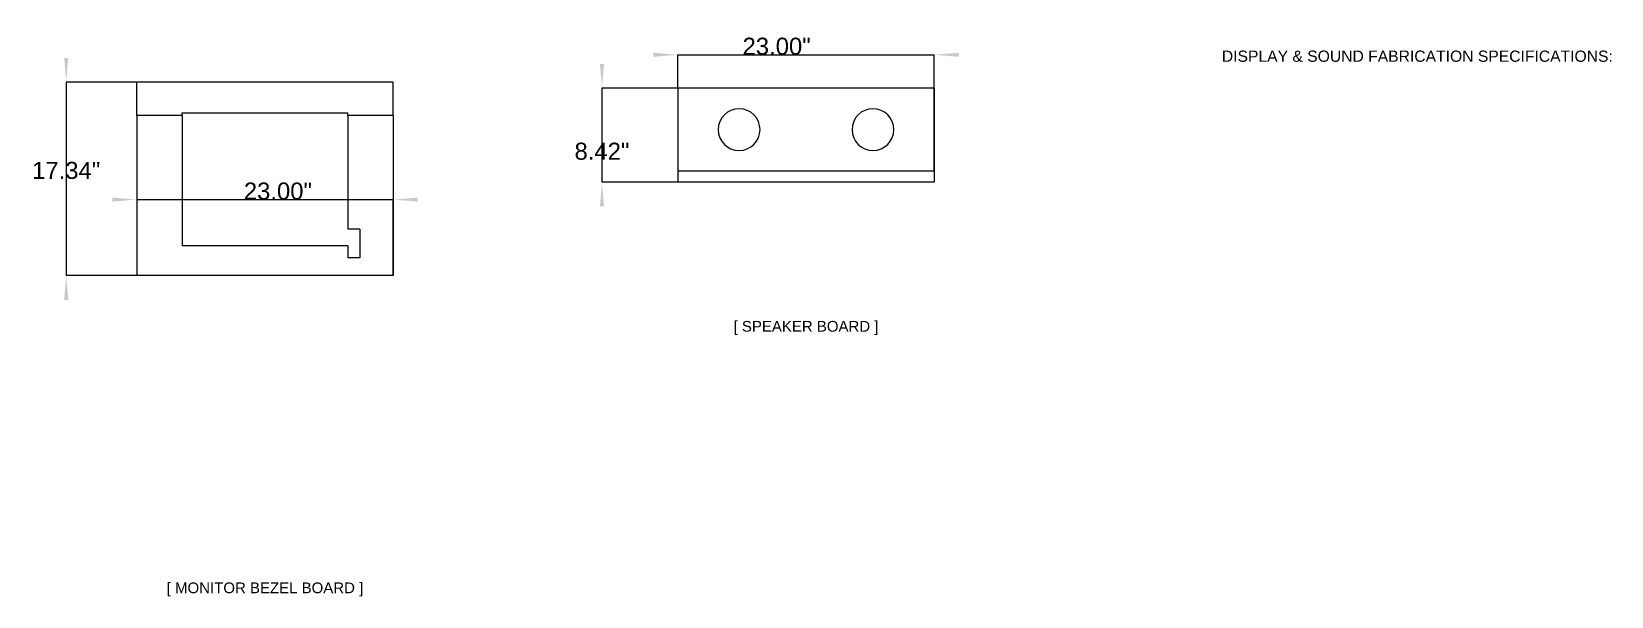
# Model space of a CAD drawing. Header units: millimetres. Extents: x 62 to 386, y 64 to 180.
import ezdxf
from ezdxf.enums import TextEntityAlignment as Align

# ---------------------------------------------------------------- set-up
doc = ezdxf.new("R2010")
doc.units = ezdxf.units.MM
doc.layers.get('0').update_dxf_attribs({"linetype": 'CONTINUOUS'})
for name, color, linetype in [('Annotation_Label_Bezel', 7, 'CONTINUOUS'), ('Annotation_Label_Speaker', 7, 'CONTINUOUS'), ('Annotation_Sheet3_Specs', 7, 'CONTINUOUS'), ('DimExtent010', 7, 'CONTINUOUS'), ('DimExtent011', 7, 'CONTINUOUS'), ('DimExtent012', 7, 'CONTINUOUS'), ('DimExtent013', 7, 'CONTINUOUS'), ('View_Bezel_Face', 7, 'CONTINUOUS'), ('View_Speaker_Face', 7, 'CONTINUOUS')]:
    doc.layers.add(name, color=color, linetype=linetype)
doc.styles.get("Standard").update_dxf_attribs({"font": 'arial.ttf'})
doc.dimstyles.get("Standard").update_dxf_attribs({"dimscale": 0, "dimtxt": 2.5, "dimasz": 2.5, "dimexe": 1.25, "dimexo": 0.625, "dimtad": 1, "dimtxsty": 'STANDARD', "dimcen": 2.5, "dimazin": 3, "dimtfac": 1, "dimtmove": 0, "dimatfit": 3})

# ---------------------------------------------------------------- blocks, each defined once
blk = doc.blocks.new('*DimExtent010')
at = {"color": 0}
for points in [[(78.711, 145.341), (78.711, 146.175), (83.711, 145.758)], [(78.711, 145.341), (78.711, 146.175), (83.711, 145.758)], [(141.289, 145.341), (141.289, 146.175), (136.289, 145.758)], [(141.289, 145.341), (141.289, 146.175), (136.289, 145.758)]]:
    blk.add_solid(points, dxfattribs=at)
at = {"layer": 'DimExtent010'}
for p, q in [((83.711, 162.98), (83.711, 145.758)), ((83.711, 162.98), (83.711, 145.758)), ((83.711, 145.758), (136.289, 145.758)), ((83.711, 145.758), (136.289, 145.758)), ((136.289, 130.177), (136.289, 145.758)), ((136.289, 130.177), (136.289, 145.758))]:
    blk.add_line(p, q, dxfattribs=at)
blk.add_text('23.00"', height=3.5, dxfattribs=at).set_placement((112.647, 145.758), align=Align.CENTER)
blk.add_text('23.00"', height=3.5, dxfattribs=at).set_placement((112.647, 145.758), align=Align.CENTER)
blk = doc.blocks.new('*DimExtent011')
at = {"color": 0}
for points in [[(68.8305, 174.823), (69.6638, 174.823), (69.2472, 169.823)], [(68.8305, 174.823), (69.6638, 174.823), (69.2472, 169.823)], [(68.8305, 125.177), (69.6638, 125.177), (69.2472, 130.177)], [(68.8305, 125.177), (69.6638, 125.177), (69.2472, 130.177)]]:
    blk.add_solid(points, dxfattribs=at)
at = {"layer": 'DimExtent011'}
for p, q in [((136.289, 169.823), (69.2472, 169.823)), ((69.2472, 169.823), (69.2472, 130.177)), ((136.289, 169.823), (69.2472, 169.823)), ((69.2472, 169.823), (69.2472, 130.177)), ((136.289, 130.177), (69.2472, 130.177)), ((136.289, 130.177), (69.2472, 130.177))]:
    blk.add_line(p, q, dxfattribs=at)
blk.add_text('17.34"', height=3.5, dxfattribs=at).set_placement((69.2472, 150), align=Align.CENTER)
blk.add_text('17.34"', height=3.5, dxfattribs=at).set_placement((69.2472, 150), align=Align.CENTER)
blk = doc.blocks.new('*DimExtent012')
at = {"color": 0}
for points in [[(189.629, 175.888), (189.629, 175.055), (194.629, 175.472)], [(189.629, 175.888), (189.629, 175.055), (194.629, 175.472)], [(252.207, 175.888), (252.207, 175.055), (247.207, 175.472)], [(252.207, 175.888), (252.207, 175.055), (247.207, 175.472)]]:
    blk.add_solid(points, dxfattribs=at)
at = {"layer": 'DimExtent012'}
for p, q in [((194.629, 168.603), (194.629, 175.472)), ((194.629, 175.472), (247.207, 175.472)), ((194.629, 168.603), (194.629, 175.472)), ((194.629, 175.472), (247.207, 175.472)), ((247.207, 151.611), (247.207, 175.472)), ((247.207, 151.611), (247.207, 175.472))]:
    blk.add_line(p, q, dxfattribs=at)
blk.add_text('23.00"', height=3.5, dxfattribs=at).set_placement((214.89, 175.472), align=Align.CENTER)
blk.add_text('23.00"', height=3.5, dxfattribs=at).set_placement((214.89, 175.472), align=Align.CENTER)
blk = doc.blocks.new('*DimExtent013')
at = {"color": 0}
for points in [[(178.667, 173.603), (179.501, 173.603), (179.084, 168.603)], [(178.667, 173.603), (179.501, 173.603), (179.084, 168.603)], [(178.667, 144.346), (179.501, 144.346), (179.084, 149.346)], [(178.667, 144.346), (179.501, 144.346), (179.084, 149.346)]]:
    blk.add_solid(points, dxfattribs=at)
at = {"layer": 'DimExtent013'}
for p, q in [((247.207, 168.603), (179.084, 168.603)), ((179.084, 168.603), (179.084, 149.346)), ((247.207, 168.603), (179.084, 168.603)), ((179.084, 168.603), (179.084, 149.346)), ((247.207, 149.346), (179.084, 149.346)), ((247.207, 149.346), (179.084, 149.346))]:
    blk.add_line(p, q, dxfattribs=at)
blk.add_text('8.42"', height=3.5, dxfattribs=at).set_placement((179.084, 153.931), align=Align.CENTER)
blk.add_text('8.42"', height=3.5, dxfattribs=at).set_placement((179.084, 153.931), align=Align.CENTER)

msp = doc.modelspace()

# ---------------------------------------------------------------- linework, layer by layer
at = {"layer": 'View_Bezel_Face'}
for p, q in [((136.289, 169.823), (83.711, 169.823)), ((83.711, 162.98), (83.711, 169.823)), ((136.289, 162.98), (136.289, 169.823)), ((83.711, 162.98), (83.711, 130.177)), ((92.992, 162.98), (83.711, 162.98)), ((92.992, 162.98), (83.711, 162.98)), ((92.992, 162.98), (92.992, 163.577)), ((92.992, 163.577), (127.008, 163.577)), ((92.992, 162.98), (92.992, 136.26)), ((127.008, 162.98), (127.008, 163.577)), ((127.008, 162.98), (127.008, 139.664)), ((136.289, 162.98), (127.008, 162.98)), ((136.289, 162.98), (127.008, 162.98)), ((136.289, 162.98), (136.289, 130.177)), ((129.431, 139.664), (127.008, 139.664)), ((129.431, 139.664), (129.431, 133.834)), ((127.008, 136.26), (92.992, 136.26)), ((127.008, 136.26), (127.008, 133.834)), ((129.431, 133.834), (127.008, 133.834)), ((136.289, 130.177), (83.711, 130.177))]:
    msp.add_line(p, q, dxfattribs=at)
at = {"layer": 'View_Speaker_Face'}
for p, q in [((247.207, 168.603), (194.629, 168.603)), ((194.629, 168.603), (194.629, 151.611)), ((247.207, 168.603), (247.207, 151.611)), ((247.207, 151.611), (194.629, 151.611)), ((194.629, 151.611), (194.629, 149.346)), ((247.207, 149.346), (194.629, 149.346)), ((247.207, 151.611), (247.207, 149.346))]:
    msp.add_line(p, q, dxfattribs=at)
for centre in [(207.202, 160.107), (234.634, 160.107)]:
    msp.add_ellipse(centre, major_axis=(-4.286, 0), ratio=1, start_param=0, end_param=6.28318, dxfattribs=at)

# ---------------------------------------------------------------- texts
at = {"layer": 'Annotation_Label_Bezel'}
msp.add_text('[ MONITOR BEZEL BOARD ]', height=2.2, dxfattribs=at).set_placement((110, 65), align=Align.CENTER)
at = {"layer": 'Annotation_Label_Speaker'}
msp.add_text('[ SPEAKER BOARD ]', height=2.2, dxfattribs=at).set_placement((220.918, 118.658), align=Align.CENTER)
at = {"layer": 'Annotation_Sheet3_Specs'}
msp.add_text('DISPLAY & SOUND FABRICATION SPECIFICATIONS:', height=2.3, dxfattribs=at).set_placement((346.244, 174.027), align=Align.CENTER)

# ---------------------------------------------------------------- dimensions: what is measured, and where the dimension line sits
at = {"layer": 'DimExtent010'}
dim = msp.add_linear_dim(base=(112.647, 145.758), p1=(83.711, 162.98), p2=(136.289, 130.177), text='23.00"', dimstyle='STANDARD', dxfattribs=at)
dim.commit()
dim.dimension.update_dxf_attribs({"geometry": '*DimExtent010', "text_midpoint": (110, 150)})
dim = msp.add_linear_dim(base=(112.647, 145.758), p1=(83.711, 162.98), p2=(136.289, 130.177), text='23.00"', dimstyle='STANDARD', dxfattribs=at)
dim.commit()
dim.dimension.update_dxf_attribs({"geometry": '*DimExtent010', "text_midpoint": (110, 150)})
at = {"layer": 'DimExtent011'}
dim = msp.add_linear_dim(base=(69.247, 150), p1=(136.289, 169.823), p2=(136.289, 130.177), angle=90, text='17.34"', dimstyle='STANDARD', dxfattribs=at)
dim.commit()
dim.dimension.update_dxf_attribs({"geometry": '*DimExtent011', "text_midpoint": (64.247, 150)})
dim = msp.add_linear_dim(base=(69.247, 150), p1=(136.289, 169.823), p2=(136.289, 130.177), angle=90, text='17.34"', dimstyle='STANDARD', dxfattribs=at)
dim.commit()
dim.dimension.update_dxf_attribs({"geometry": '*DimExtent011', "text_midpoint": (64.247, 150)})
at = {"layer": 'DimExtent012'}
dim = msp.add_linear_dim(base=(214.89, 175.472), p1=(194.629, 168.603), p2=(247.207, 151.611), text='23.00"', dimstyle='STANDARD', dxfattribs=at)
dim.commit()
dim.dimension.update_dxf_attribs({"geometry": '*DimExtent012', "text_midpoint": (213.352, 180.229)})
dim = msp.add_linear_dim(base=(214.89, 175.472), p1=(194.629, 168.603), p2=(247.207, 151.611), text='23.00"', dimstyle='STANDARD', dxfattribs=at)
dim.commit()
dim.dimension.update_dxf_attribs({"geometry": '*DimExtent012', "text_midpoint": (213.352, 180.229)})
at = {"layer": 'DimExtent013'}
dim = msp.add_linear_dim(base=(179.084, 153.931), p1=(247.207, 168.603), p2=(247.207, 149.346), angle=90, text='8.42"', dimstyle='STANDARD', dxfattribs=at)
dim.commit()
dim.dimension.update_dxf_attribs({"geometry": '*DimExtent013', "text_midpoint": (174.084, 153.931)})
dim = msp.add_linear_dim(base=(179.084, 153.931), p1=(247.207, 168.603), p2=(247.207, 149.346), angle=90, text='8.42"', dimstyle='STANDARD', dxfattribs=at)
dim.commit()
dim.dimension.update_dxf_attribs({"geometry": '*DimExtent013', "text_midpoint": (174.084, 153.931)})

doc.saveas('drawing.dxf')
